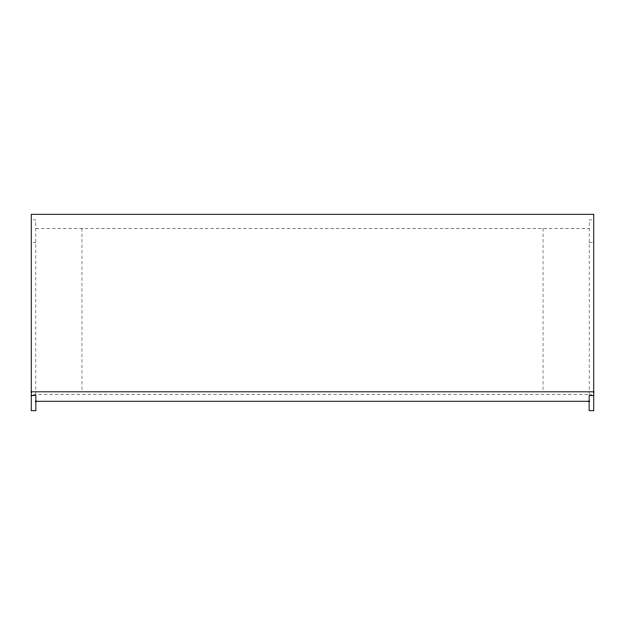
<?xml version="1.0" encoding="UTF-8"?>
<svg xmlns="http://www.w3.org/2000/svg" width="625" height="625" viewBox="0 0 625 625"><rect width="100%" height="100%" fill="white"/><g stroke="black" fill="none" stroke-linecap="round" stroke-linejoin="round"><path stroke-width="0.47" stroke-dasharray="3.12 2.34" d="M33.094 219.922L35.859 219.922L35.859 394.641M591.906 219.922L589.141 219.922L589.141 395.594M35.859 228.367L589.141 228.367M33.094 242.438L35.859 242.438M589.141 242.438L593.75 242.438M33.203 394.227L591.797 394.227M543.031 228.367L543.031 389.734M81.969 228.367L81.969 389.734"/><path stroke-width="0.94" d="M31.25 391.82L593.75 391.82M31.25 395.594L35.859 395.594L35.859 410.703L31.25 410.703L31.25 214.297L593.75 214.297L593.75 410.703L589.141 410.703L589.141 395.594L593.75 395.594M35.859 401.266L589.141 401.266"/></g></svg>
